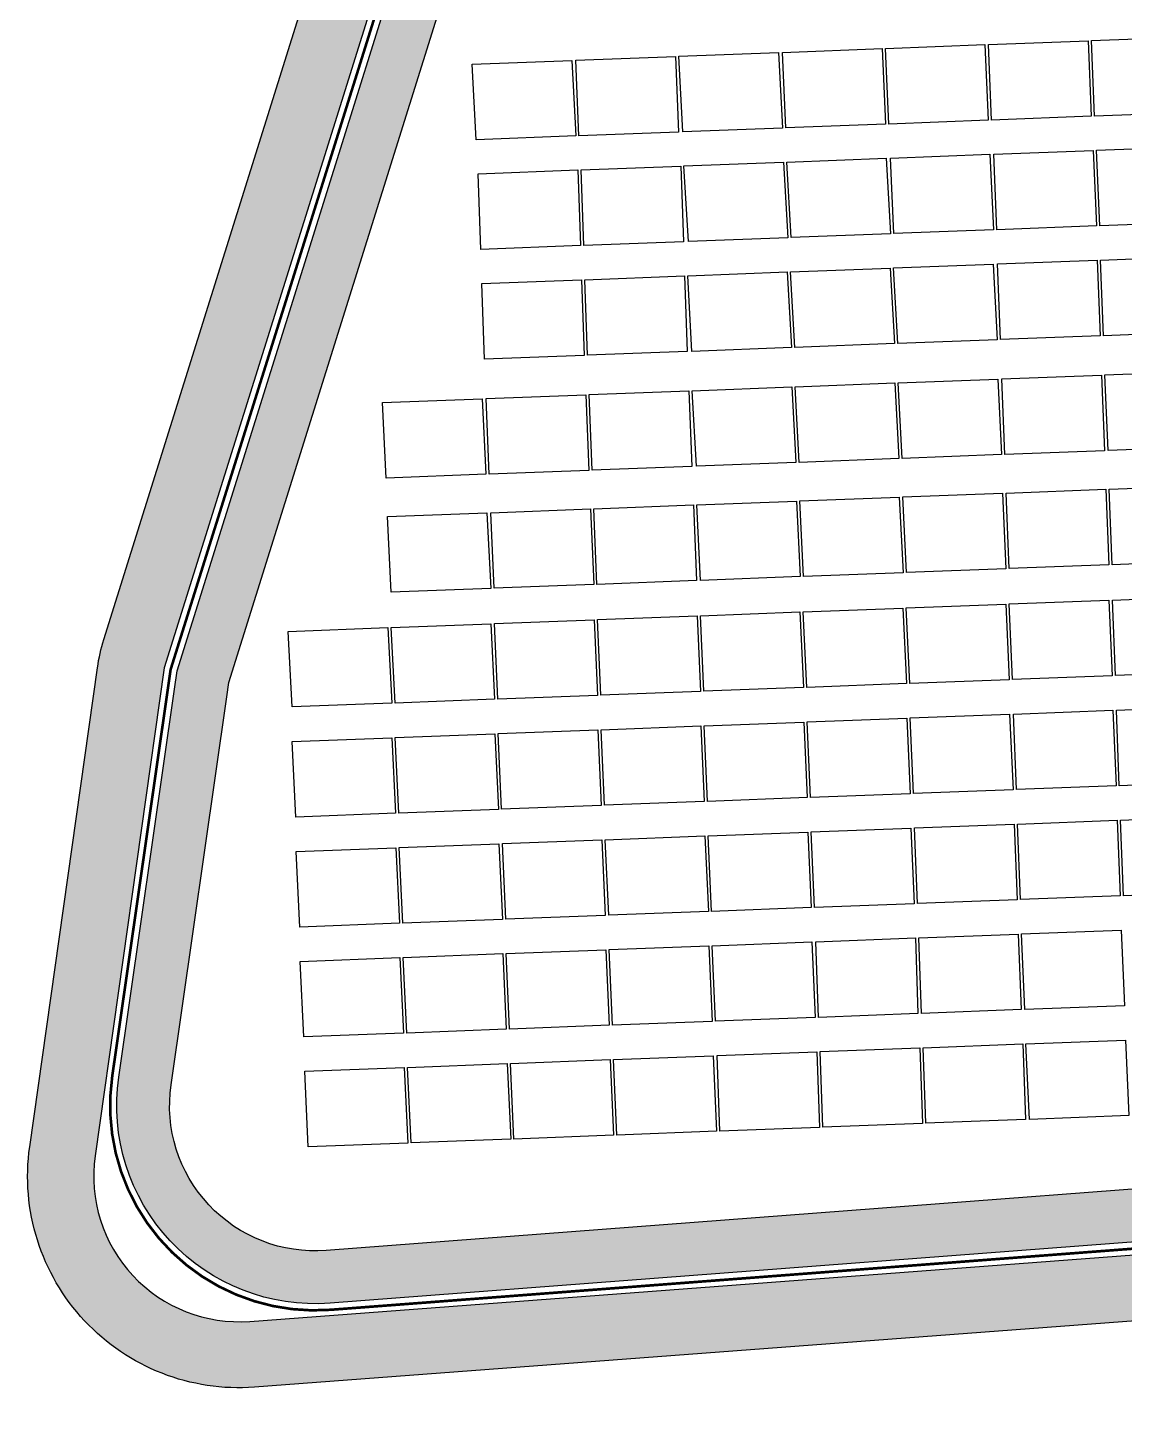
# Model space of a CAD drawing. Header units: metres. Extents: x 1956498 to 1957612, y 2277909 to 2278547.
# Drawn here: x 1956971.6 to 1957054.6, y 2278034.1 to 2278138.3 of the extents above; entities that cross this region are included whole.
import ezdxf

# ---------------------------------------------------------------- set-up
doc = ezdxf.new("R2010")
doc.units = ezdxf.units.M
for name, color, linetype in [('PVcase PV Modules (full frames)', 142, 'Continuous'), ('UBS-100-Circulation intérieure lourde', 252, 'Continuous'), ('UBS-100-Circulation intérieure légère', 254, 'Continuous'), ('UBS-100-Clôture', 30, 'LIMITE1')]:
    doc.layers.add(name, color=color, linetype=linetype)
doc.layers.add('UBS-100-Piste DFCI à créer', color=7, linetype='Continuous', true_color=0xbb8c7c)
doc.linetypes.add('LIMITE1', pattern='A,6.35,-2.54,[133,ltypeshp.shx,S=2.54,R=0,X=-2.54,Y=0],-2.54,25.4', length=36.83)

# ---------------------------------------------------------------- blocks, each defined once
blk = doc.blocks.new('3P6@20DEG F FX ID1 PVBlock')
at = {"color": 0, "transparency": 33554687}
blk.add_polyline3d([(0, 0, 2.083586713139974), (7.539539347030692, 0.2870042413902952, 2.083586713139975), (7.757297679336461, -5.433460050740019, 1.675326544159361e-15), (0.2177583323057694, -5.720464292130313, 0)], close=True, dxfattribs=at)

msp = doc.modelspace()

# ---------------------------------------------------------------- hatches: boundary and pattern name
at = {"layer": 'UBS-100-Circulation intérieure légère', "transparency": 33554687}
h = msp.add_hatch(color=256, dxfattribs=at)
h.dxf.hatch_style = 1
edge = h.paths.add_edge_path()
edge.add_line((1957009.140814484, 2278469.0965308), (1957100.752730792, 2278472.55814926))
edge.add_line((1957100.752730792, 2278472.55814926), (1957100.904591382, 2278468.555866702))
edge.add_line((1957100.904591382, 2278468.555866702), (1957009.292479329, 2278465.099407112))
edge.add_arc((1957009.712610426, 2278454.105006538), 11.00242491938409, 92.18838961814875, 193.5725372106233)
edge.add_line((1956999.017443666, 2278451.522999162), (1956999.403540989, 2278449.925636051))
edge.add_arc((1956977.639342503, 2278444.844649352), 22.34942418924055, -7.742882626904816, 13.140697442362807, ccw=False)
edge.add_line((1956999.784998972, 2278441.833559655), (1956997.865452077, 2278419.683237935))
edge.add_arc((1957008.824378524, 2278418.733537363), 11.00000000146715, 175.0471216120663, 257.5997749886142)
edge.add_line((1957006.462247734, 2278407.990151576), (1957066.733719495, 2278394.738360949))
edge.add_arc((1957069.095850283, 2278405.481746736), 11.00000000050275, 257.5997749999379, 285.8110693357221)
edge.add_line((1957072.092977812, 2278394.897927643), (1957097.432649165, 2278402.073619699))
edge.add_arc((1957101.519641249, 2278387.641139119), 14.99999999985992, 65.38989678651018, 105.8110693367926, ccw=False)
edge.add_line((1957107.766257979, 2278401.278579473), (1957119.808240695, 2278395.762760615))
edge.add_arc((1957124.389092964, 2278405.763550207), 10.99999999854976, 245.3898967844905, 291.8714186691579)
edge.add_line((1957128.486866818, 2278395.555306019), (1957129.058922421, 2278380.478792997))
edge.add_arc((1957118.066832318, 2278380.061713815), 10.99999999445226, 2.172964221259526, 65.38989679717405)
edge.add_line((1957122.647684582, 2278390.062503404), (1957106.100493518, 2278397.641928712))
edge.add_arc((1957101.519641249, 2278387.641139119), 10.9999999996701, 65.38989678430556, 105.8110693382107)
edge.add_line((1957098.52251372, 2278398.224958211), (1957073.183060615, 2278391.049327958))
edge.add_arc((1957069.09606853, 2278405.481808538), 15.00000000012792, 257.5975523878646, 285.8110693393596, ccw=False)
edge.add_line((1957065.87441279, 2278390.831861975), (1957008.922665604, 2278403.35364035))
edge.add_arc((1957006.560534817, 2278392.610254563), 11.00000000070729, 77.59977500874994, 175.0467408643867)
edge.add_line((1956995.601614683, 2278393.560027961), (1956993.872123737, 2278373.602828177))
edge.add_line((1956993.872123737, 2278373.602828177), (1956994.559008514, 2278354.323962221))
edge.add_line((1956994.559008514, 2278354.323962221), (1956995.38164293, 2278335.215318548))
edge.add_arc((1956980.395523656, 2278334.570160383), 14.99999999840796, -9.913735987439225, 2.465083091636984, ccw=False)
edge.add_line((1956995.171544853, 2278331.987681428), (1956992.467174754, 2278316.514242688))
edge.add_line((1956992.467174754, 2278316.514242688), (1956992.345985938, 2278315.152147539))
edge.add_line((1956992.345985938, 2278315.152147539), (1956992.410015643, 2278314.24120583))
edge.add_line((1956992.410015643, 2278314.24120583), (1956999.710558424, 2278260.72054602))
edge.add_line((1956999.710558424, 2278260.72054602), (1957010.516396079, 2278220.870512225))
edge.add_line((1957010.516396079, 2278220.870512225), (1957015.654001664, 2278190.583618385))
edge.add_line((1957015.654001664, 2278190.583618385), (1957016.11001165, 2278187.602036594))
edge.add_line((1957016.11001165, 2278187.602036594), (1957016.157060982, 2278184.312875787))
edge.add_line((1957016.157060982, 2278184.312875787), (1957015.871820078, 2278181.969341626))
edge.add_line((1957015.871820078, 2278181.969341626), (1957015.275771718, 2278179.525635305))
edge.add_line((1957015.275771718, 2278179.525635305), (1956986.858692748, 2278088.692931778))
edge.add_line((1956986.858692748, 2278088.692931778), (1956986.704524562, 2278087.619298521))
edge.add_line((1956986.704524562, 2278087.619298521), (1956982.488441542, 2278058.258332317))
edge.add_arc((1956993.376758619, 2278056.69482625), 10.99999999809166, 171.8284807570755, 274.3519488136551)
edge.add_line((1956994.211469655, 2278045.726542089), (1957102.959023373, 2278054.002852864))
edge.add_line((1957102.959023373, 2278054.002852864), (1957109.364676943, 2278054.240904152))
edge.add_line((1957109.364676943, 2278054.240904152), (1957109.513162946, 2278050.243554987))
edge.add_line((1957109.513162946, 2278050.243554987), (1957103.194816474, 2278050.008852945))
edge.add_line((1957103.194816474, 2278050.008852945), (1956994.515000941, 2278041.738075119))
edge.add_arc((1956993.37675862, 2278056.694826251), 15.00000000017489, 171.8284807642732, 274.351948808145, ccw=False)
edge.add_line((1956978.529053513, 2278058.826879977), (1956982.745136533, 2278088.187846181))
edge.add_line((1956982.745136533, 2278088.187846181), (1956982.945053033, 2278089.580072467))
edge.add_line((1956982.945053033, 2278089.580072467), (1957011.420023374, 2278180.597820694))
edge.add_line((1957011.420023374, 2278180.597820694), (1957011.929700279, 2278182.687417373))
edge.add_line((1957011.929700279, 2278182.687417373), (1957012.153590376, 2278184.526894393))
edge.add_line((1957012.153590376, 2278184.526894393), (1957012.114359254, 2278187.269493697))
edge.add_line((1957012.114359254, 2278187.269493697), (1957011.704897605, 2278189.946723219))
edge.add_line((1957011.704897605, 2278189.946723219), (1957006.605123802, 2278220.010593489))
edge.add_line((1957006.605123802, 2278220.010593489), (1956995.782239832, 2278259.923491102))
edge.add_line((1956995.782239832, 2278259.923491102), (1956988.429034273, 2278313.830224476))
edge.add_line((1956988.429034273, 2278313.830224476), (1956988.333498855, 2278315.18939359))
edge.add_line((1956988.333498855, 2278315.18939359), (1956988.497862088, 2278317.036745262))
edge.add_line((1956988.497862088, 2278317.036745262), (1956991.231272533, 2278332.676342482))
edge.add_arc((1956980.395523655, 2278334.570160383), 10.99999999929953, 350.086264010852, 362.4650830900822)
edge.add_line((1956991.385344457, 2278335.04327637), (1956989.7690816, 2278372.586795583))
edge.add_line((1956989.7690816, 2278372.586795583), (1956991.042051952, 2278387.276042584))
edge.add_line((1956991.042051952, 2278387.276042584), (1956991.387919464, 2278391.267127924))
edge.add_line((1956991.387919464, 2278391.267127924), (1956995.808759287, 2278442.280734025))
edge.add_arc((1956977.639342503, 2278444.844649352), 18.34942418945464, 351.9679339555115, 373.0957217277939)
edge.add_line((1956995.511551173, 2278449.00223583), (1956995.129432643, 2278450.583121355))
edge.add_arc((1957009.709557656, 2278454.107316967), 15.00000000320859, 92.17295975783168, 193.5884617316885, ccw=False)
at = {"layer": 'UBS-100-Piste DFCI à créer', "true_color": 0xd0aea3, "transparency": 33554687}
h = msp.add_hatch(color=253, dxfattribs=at)
h.dxf.hatch_style = 1
edge = h.paths.add_edge_path()
edge.add_line((1957002.742879891, 2278172.957212501), (1957007.514803001, 2278171.464312803))
edge.add_line((1957007.514803001, 2278171.464312803), (1956994.741091575, 2278130.634263175))
edge.add_line((1956994.741091575, 2278130.634263175), (1956981.96738015, 2278089.804213547))
edge.add_line((1956981.96738015, 2278089.804213547), (1956976.738927832, 2278052.878287616))
edge.add_arc((1956987.630291469, 2278051.336146857), 11.000000000315, 171.9408920979076, 274.2221247674091)
edge.add_line((1956988.440147821, 2278040.365999516), (1957103.548968189, 2278049.021313552))
edge.add_line((1957103.548968189, 2278049.021313552), (1957439.762946586, 2278061.521412099))
edge.add_line((1957439.762946586, 2278061.521412099), (1957511.343734995, 2278067.083655455))
edge.add_arc((1957510.400897047, 2278078.208169628), 11.16439693737764, 274.8444222991162, 375.9110336886252)
edge.add_line((1957521.137569574, 2278081.268826753), (1957529.147825882, 2278054.093964794))
edge.add_arc((1957517.767703577, 2278050.647004452), 11.89069885515031, 16.8511976608964, 92.17295973844435)
edge.add_line((1957517.316853329, 2278062.529152966), (1957440.172183745, 2278056.538187749))
edge.add_line((1957440.172183745, 2278056.538187749), (1957309.187301339, 2278051.6654059))
edge.add_arc((1957309.489523401, 2278040.770843527), 10.8987534825104, 91.5890136993763, 149.8319338777712)
edge.add_arc((1957287.37169718, 2278055.875037736), 15.93272053398499, 272.2940989087583, 322.8259736072344, ccw=False)
edge.add_line((1957288.009466168, 2278039.955086909), (1957261.961963983, 2278038.987329927))
edge.add_arc((1957261.354747903, 2278054.97452217), 15.99871954855982, 221.5402194500931, 272.17512887418656, ccw=False)
edge.add_arc((1957240.580746937, 2278038.611035757), 10.51346605539082, 33.18188434550482, 95.97257528383633)
edge.add_line((1957239.486795332, 2278049.067432765), (1957178.313891062, 2278046.76679728))
edge.add_arc((1957178.730969387, 2278035.774707135), 11.00000000350838, 92.1729597509983, 149.5385654883517)
edge.add_arc((1957156.519633312, 2278051.044326588), 16.00000000531966, 272.17295974330807, 322.71231631401565, ccw=False)
edge.add_line((1957157.126292692, 2278035.055831831), (1957130.243859425, 2278034.081887353))
edge.add_arc((1957130.537646245, 2278050.079189923), 16.00000000653176, 221.542388606718, 268.94789432100947, ccw=False)
edge.add_arc((1957109.520381353, 2278033.203784595), 11.00000000352432, 34.71613944501983, 91.82691769486547)
edge.add_line((1957109.169697765, 2278044.198193224), (1957103.747301871, 2278044.025237559))
edge.add_line((1957103.747301871, 2278044.025237559), (1956988.808264344, 2278035.379568906))
edge.add_arc((1956987.630291469, 2278051.336146857), 16.00000000009428, 171.9408921009109, 274.22212476719955, ccw=False)
edge.add_line((1956971.788307997, 2278053.579260688), (1956976.919696951, 2278089.81967696))
edge.add_arc((1956990.286370421, 2278087.927049683), 13.49999991292866, 162.6276688717726, 171.9408921280957, ccw=False)
edge.add_line((1956977.402178027, 2278091.95787888), (1957002.742879891, 2278172.957212501))

# ---------------------------------------------------------------- linework, layer by layer
at = {"layer": 'UBS-100-Circulation intérieure lourde', "transparency": 33554687}
for points in [[(1957140.983981809, 2278066.172830197), (1957129.991559715, 2278065.764500504, 0.2267913403573563), (1957118.553392074, 2278059.75997376, -0.2565544337949046), (1957109.364676944, 2278054.240904151), (1957102.959023373, 2278054.002852863), (1956994.211469656, 2278045.726542088, -0.4797822922093683), (1956982.488441542, 2278058.258332316), (1956986.704524562, 2278087.61929852), (1956986.858692749, 2278088.692931777), (1957015.275771718, 2278179.525635304), (1957015.871820079, 2278181.969341625), (1957016.157060982, 2278184.312875786), (1957016.11001165, 2278187.602036593), (1957015.654001664, 2278190.583618384), (1957010.516396079, 2278220.870512224), (1956999.710558425, 2278260.720546019)], [(1957272.333308326, 2278056.291691276), (1957145.539253832, 2278051.5817844), (1957145.575410645, 2278050.577951289), (1957141.57784469, 2278050.438430267), (1957141.542000643, 2278051.433301962), (1957103.194816474, 2278050.008852944), (1956994.515000942, 2278041.738075119, -0.4797822922227997), (1956978.529053514, 2278058.826879976), (1956982.745136533, 2278088.18784618), (1956982.945053033, 2278089.580072466), (1957011.420023375, 2278180.597820693), (1957011.92970028, 2278182.687417372), (1957012.153590376, 2278184.526894392), (1957012.114359254, 2278187.269493696), (1957011.704897605, 2278189.946723218), (1957006.605123802, 2278220.010593488), (1956995.782239832, 2278259.923491101)]]:
    msp.add_lwpolyline(points, format="xyb", dxfattribs=at)
at = {"layer": 'UBS-100-Clôture', "color": 30, "ltscale": 0.1, "true_color": 0xf26722, "transparency": 33554687, "const_width": 0.2}
msp.add_lwpolyline([(1957439.487520062, 2278062.000476466), (1957103.223067513, 2278049.509557521), (1956994.552942352, 2278041.239516748, -0.4797822922649824), (1956978.03413001, 2278058.897948434), (1956982.25021303, 2278088.258914637), (1956982.455848069, 2278089.690965052), (1957010.938054832, 2278180.731843866), (1957011.436935305, 2278182.77717684), (1957011.65315655, 2278184.553646718), (1957011.614902705, 2278187.227925835), (1957011.211259598, 2278189.867111322), (1957006.116214767, 2278219.903103646), (1956995.291200008, 2278259.823859237), (1956987.931411603, 2278313.778851806), (1956987.83193797, 2278315.194049346), (1956988.001698005, 2278317.102058083), (1956990.934783313, 2278333.884123473), (1956989.268150222, 2278372.59767257), (1956995.311794538, 2278442.337383319, 0.0926086129041099), (1956995.025024893, 2278448.886924914, -0.5028292672204173), (1957009.121856379, 2278469.59617126), (1957280.326818241, 2278479.867117417, -0.4142135623949106)], format="xyb", dxfattribs=at)
at = {"layer": 'UBS-100-Piste DFCI à créer', "color": 253, "true_color": 0xd0aea3, "transparency": 33554687}
msp.add_lwpolyline([(1957288.009466168, 2278039.955086909), (1957261.961963983, 2278038.987329927, -0.2246029281044486), (1957249.379859871, 2278044.365041324, 0.2810434958899822), (1957239.486795332, 2278049.067432765), (1957178.313891062, 2278046.76679728, 0.2556664854803262), (1957169.249292931, 2278041.351248327, -0.2241650085645483), (1957157.126292692, 2278035.055831831), (1957130.243859425, 2278034.081887353, -0.2098468825983479), (1957118.562201507, 2278039.468406562, 0.2544822475780965), (1957109.169697765, 2278044.198193224), (1957103.747301871, 2278044.025237559), (1956988.808264344, 2278035.379568906, -0.4784826988432581), (1956971.788307997, 2278053.579260688), (1956976.919696951, 2278089.81967696, -0.04065898542772624), (1956977.402178027, 2278091.95787888), (1957002.742879891, 2278172.957212501), (1957007.514803001, 2278171.464312803), (1956994.741091575, 2278130.634263175), (1956981.96738015, 2278089.804213547), (1956976.738927832, 2278052.878287616, 0.478482698846738), (1956988.440147821, 2278040.365999516), (1957103.548968189, 2278049.021313552), (1957439.762946586, 2278061.521412099)], format="xyb", dxfattribs=at)

# ---------------------------------------------------------------- block references
at = {"layer": 'PVcase PV Modules (full frames)', "color": 144, "true_color": 0x007ca5, "transparency": 33554687, "extrusion": (-0.01753829050494806, -0.0006676221888327451, 0.999845969460685), "rotation": 87.82000000000001}
msp.add_blockref('3P6@20DEG F FX ID1 PVBlock', (-2202044.169965349, 2041974.453646647, -35228.20056710271), dxfattribs=at)
at = {"layer": 'PVcase PV Modules (full frames)', "color": 144, "true_color": 0x007ca5, "transparency": 33554687, "extrusion": (-0.008791088339507374, -0.000334646392006569, 0.9999613016400181), "rotation": 359.9999157189659}
msp.add_blockref('3P6@20DEG F FX ID1 PVBlock', (1956974.154115849, 2278131.287430629, -17350.90454253187), dxfattribs=at)
at = {"layer": 'PVcase PV Modules (full frames)', "color": 144, "true_color": 0x007ca5, "transparency": 33554687, "extrusion": (-0.009190311988268262, -0.0003498434584563659, 0.9999577069932072), "rotation": 359.9999078901956}
msp.add_blockref('3P6@20DEG F FX ID1 PVBlock', (1956975.16554764, 2278131.046685211, -18166.82926199737), dxfattribs=at)
at = {"layer": 'PVcase PV Modules (full frames)', "color": 144, "true_color": 0x007ca5, "transparency": 33554687, "extrusion": (-0.03414919785247303, -0.001299942101581584, 0.9994159006322471), "rotation": 87.82000000000001}
msp.add_blockref('3P6@20DEG F FX ID1 PVBlock', (-2202044.16996535, 2041075.118278975, -69176.83392527043), dxfattribs=at)
at = {"layer": 'PVcase PV Modules (full frames)', "color": 144, "true_color": 0x007ca5, "transparency": 33554687, "extrusion": (-0.007050032013826123, -0.000268370386673867, 0.9999751122032686), "rotation": 359.9999457969484}
msp.add_blockref('3P6@20DEG F FX ID1 PVBlock', (1956968.840724928, 2278132.158029413, -13793.01555582611), dxfattribs=at)
at = {"layer": 'PVcase PV Modules (full frames)', "color": 144, "true_color": 0x007ca5, "transparency": 33554687, "extrusion": (-0.04246324435183096, -0.001616429157169616, 0.999096722062432), "rotation": 87.82000000000001}
msp.add_blockref('3P6@20DEG F FX ID1 PVBlock', (-2202044.16996535, 2040444.05389552, -86168.99950403454), dxfattribs=at)
at = {"layer": 'PVcase PV Modules (full frames)', "color": 144, "true_color": 0x007ca5, "transparency": 33554687, "extrusion": (-0.0157714716817875, -0.0006003654941362716, 0.9998754423638296), "rotation": 87.82000000000001}
msp.add_blockref('3P6@20DEG F FX ID1 PVBlock', (-2202044.169965351, 2042025.757807597, -31617.23411720803), dxfattribs=at)
at = {"layer": 'PVcase PV Modules (full frames)', "color": 144, "true_color": 0x007ca5, "transparency": 33554687, "extrusion": (-0.02539502845790734, -0.0009667010863889301, 0.9996770268534891), "rotation": 87.82000000000001}
msp.add_blockref('3P6@20DEG F FX ID1 PVBlock', (-2202035.867161949, 2041634.340740024, -51285.94106156328), dxfattribs=at)
at = {"layer": 'PVcase PV Modules (full frames)', "color": 144, "true_color": 0x007ca5, "transparency": 33554687, "extrusion": (-0.01060861125628548, -0.0004038332165497439, 0.9999436455550614), "rotation": 359.999877265832}
msp.add_blockref('3P6@20DEG F FX ID1 PVBlock', (1956941.163030603, 2278120.351238636, -21065.81314285069), dxfattribs=at)
at = {"layer": 'PVcase PV Modules (full frames)', "color": 144, "true_color": 0x007ca5, "transparency": 33554687, "extrusion": (-0.01001955551297589, -0.0003814098974365215, 0.9999497302533825), "rotation": 359.9998905176782}
msp.add_blockref('3P6@20DEG F FX ID1 PVBlock', (1956960.480499132, 2278121.559225016, -19861.91328668147), dxfattribs=at)
at = {"layer": 'PVcase PV Modules (full frames)', "color": 144, "true_color": 0x007ca5, "transparency": 33554687, "extrusion": (0.004846600139337593, 0.0001844933400155942, 0.9999882381454778), "rotation": 359.9999743838957}
msp.add_blockref('3P6@20DEG F FX ID1 PVBlock', (1956979.74736749, 2278125.284056239, 10519.85291119941), dxfattribs=at)
at = {"layer": 'PVcase PV Modules (full frames)', "color": 144, "true_color": 0x007ca5, "transparency": 33554687, "extrusion": (0.004846600139322543, 0.0001844933400150213, 0.9999882381454779), "rotation": 359.9999743838957}
msp.add_blockref('3P6@20DEG F FX ID1 PVBlock', (1956987.536728972, 2278125.580566858, 10519.85291116862), dxfattribs=at)
at = {"layer": 'PVcase PV Modules (full frames)', "color": 144, "true_color": 0x007ca5, "transparency": 33554687, "extrusion": (-0.05622569427727159, -0.002140318126868886, 0.9984157903105072), "rotation": 87.82000000000001}
msp.add_blockref('3P6@20DEG F FX ID1 PVBlock', (-2202035.867161948, 2039061.945142646, -114297.1093255296), dxfattribs=at)
at = {"layer": 'PVcase PV Modules (full frames)', "color": 144, "true_color": 0x007ca5, "transparency": 33554687, "extrusion": (-0.0548896938277768, -0.002089461200755044, 0.9984902381412567), "rotation": 87.82000000000001}
msp.add_blockref('3P6@20DEG F FX ID1 PVBlock', (-2202035.867161948, 2039220.960706788, -111566.6141639264), dxfattribs=at)
at = {"layer": 'PVcase PV Modules (full frames)', "color": 144, "true_color": 0x007ca5, "transparency": 33554687, "extrusion": (-0.04723632420136335, -0.001798123833496208, 0.9988821233892531), "rotation": 87.82000000000001}
msp.add_blockref('3P6@20DEG F FX ID1 PVBlock', (-2202027.552158946, 2040024.327792692, -95925.1808252182), dxfattribs=at)
at = {"layer": 'PVcase PV Modules (full frames)', "color": 144, "true_color": 0x007ca5, "transparency": 33554687, "extrusion": (-0.007541945194372557, -0.0002870958236951908, 0.999971517913722), "rotation": 359.9999379689565}
msp.add_blockref('3P6@20DEG F FX ID1 PVBlock', (1956994.019710449, 2278116.207420529, -14798.52198992043), dxfattribs=at)
at = {"layer": 'PVcase PV Modules (full frames)', "color": 144, "true_color": 0x007ca5, "transparency": 33554687, "extrusion": (-0.003483039786831634, -0.0001325873035128494, 0.9999939254087749), "rotation": 359.9999867701679}
msp.add_blockref('3P6@20DEG F FX ID1 PVBlock', (1957043.099931235, 2278119.816439255, -6503.029862231557), dxfattribs=at)
at = {"layer": 'PVcase PV Modules (full frames)', "color": 144, "true_color": 0x007ca5, "transparency": 33554687, "extrusion": (0.00900162394072173, 0.0003426607557138123, 0.9999594258518875), "rotation": 359.9999116336927}
msp.add_blockref('3P6@20DEG F FX ID1 PVBlock', (1956921.166714186, 2278112.494905588, 19011.18394411612), dxfattribs=at)
at = {"layer": 'PVcase PV Modules (full frames)', "color": 144, "true_color": 0x007ca5, "transparency": 33554687, "extrusion": (0.002710085716101286, 0.0001031636097712852, 0.9999963223895781), "rotation": 359.9999919905445}
msp.add_blockref('3P6@20DEG F FX ID1 PVBlock', (1957004.936547465, 2278118.549909163, 6152.976515638684), dxfattribs=at)
at = {"layer": 'PVcase PV Modules (full frames)', "color": 144, "true_color": 0x007ca5, "transparency": 33554687, "extrusion": (-0.04989836449815997, -0.001899458519975881, 0.9987524945038886), "rotation": 87.82000000000001}
msp.add_blockref('3P6@20DEG F FX ID1 PVBlock', (-2202027.552158946, 2039745.624839394, -101365.8741156695), dxfattribs=at)
at = {"layer": 'PVcase PV Modules (full frames)', "color": 144, "true_color": 0x007ca5, "transparency": 33554687, "extrusion": (-0.05595775071309553, -0.002130118440146374, 0.9984308652733859), "rotation": 87.82000000000001}
msp.add_blockref('3P6@20DEG F FX ID1 PVBlock', (-2202027.552158945, 2039100.306149096, -113749.9385854393), dxfattribs=at)
at = {"layer": 'PVcase PV Modules (full frames)', "color": 144, "true_color": 0x007ca5, "transparency": 33554687, "extrusion": (-0.003999652289613464, -0.0001522529584857933, 0.9999919897682177), "rotation": 359.9999825545427}
msp.add_blockref('3P6@20DEG F FX ID1 PVBlock', (1957032.174925726, 2278110.543613452, -7559.167367694113), dxfattribs=at)
at = {"layer": 'PVcase PV Modules (full frames)', "color": 144, "true_color": 0x007ca5, "transparency": 33554687, "extrusion": (-0.01023728022968472, -0.0003896979259585221, 0.9999475217375287), "rotation": 359.9998857077582}
msp.add_blockref('3P6@20DEG F FX ID1 PVBlock', (1956956.914418495, 2278104.224316298, -20307.48896334396), dxfattribs=at)
at = {"layer": 'PVcase PV Modules (full frames)', "color": 144, "true_color": 0x007ca5, "transparency": 33554687, "extrusion": (-0.008041263281257061, -0.0003061031399439188, 0.9999676216686765), "rotation": 359.9999294833367}
msp.add_blockref('3P6@20DEG F FX ID1 PVBlock', (1956955.813067865, 2278105.743816257, -15820.0227273217), dxfattribs=at)
at = {"layer": 'PVcase PV Modules (full frames)', "color": 144, "true_color": 0x007ca5, "transparency": 33554687, "extrusion": (-0.04732042608652066, -0.001801325301999529, 0.9988781369627361), "rotation": 87.82000000000001}
msp.add_blockref('3P6@20DEG F FX ID1 PVBlock', (-2202018.85188129, 2040000.635200003, -96097.16015091976), dxfattribs=at)
at = {"layer": 'PVcase PV Modules (full frames)', "color": 144, "true_color": 0x007ca5, "transparency": 33554687, "extrusion": (-0.03669887397988278, -0.001396999471940208, 0.9993253929732218), "rotation": 87.82000000000001}
msp.add_blockref('3P6@20DEG F FX ID1 PVBlock', (-2202018.851881288, 2040915.315225406, -74389.08994725299), dxfattribs=at)
at = {"layer": 'PVcase PV Modules (full frames)', "color": 144, "true_color": 0x007ca5, "transparency": 33554687, "extrusion": (-0.03523448639003954, -0.001341255290501611, 0.9993781726669219), "rotation": 87.82000000000001}
msp.add_blockref('3P6@20DEG F FX ID1 PVBlock', (-2202018.85188129, 2041030.000075131, -71396.20464181615), dxfattribs=at)
at = {"layer": 'PVcase PV Modules (full frames)', "color": 144, "true_color": 0x007ca5, "transparency": 33554687, "extrusion": (-0.02872230086717893, -0.001093358863445023, 0.9995868316456009), "rotation": 87.82000000000001}
msp.add_blockref('3P6@20DEG F FX ID1 PVBlock', (-2202018.851881289, 2041413.065675254, -58086.5668672403), dxfattribs=at)
at = {"layer": 'PVcase PV Modules (full frames)', "color": 144, "true_color": 0x007ca5, "transparency": 33554687, "extrusion": (-0.0004524019743783921, -1.722138176930899e-05, 0.9999998975179335), "rotation": 359.9999997768047}
msp.add_blockref('3P6@20DEG F FX ID1 PVBlock', (1957006.419719631, 2278110.177523194, -310.3914222319185), dxfattribs=at)
at = {"layer": 'PVcase PV Modules (full frames)', "color": 144, "true_color": 0x007ca5, "transparency": 33554687, "extrusion": (-0.009771627272783258, -0.0003719721250182715, 0.9999521873255641), "rotation": 359.9998958689283}
msp.add_blockref('3P6@20DEG F FX ID1 PVBlock', (1956966.061948713, 2278096.286275389, -19356.03908419916), dxfattribs=at)
at = {"layer": 'PVcase PV Modules (full frames)', "color": 144, "true_color": 0x007ca5, "transparency": 33554687, "extrusion": (-0.03081392205739122, -0.001172979663250141, 0.9995244500892165), "rotation": 87.82000000000001}
msp.add_blockref('3P6@20DEG F FX ID1 PVBlock', (-2202010.209464139, 2041310.417708634, -62361.80422158831), dxfattribs=at)
at = {"layer": 'PVcase PV Modules (full frames)', "color": 144, "true_color": 0x007ca5, "transparency": 33554687, "extrusion": (-0.0333865656637451, -0.001270911326263477, 0.9994417051622276), "rotation": 87.82000000000001}
msp.add_blockref('3P6@20DEG F FX ID1 PVBlock', (-2202010.209464138, 2041150.812548533, -67619.69381218946), dxfattribs=at)
at = {"layer": 'PVcase PV Modules (full frames)', "color": 144, "true_color": 0x007ca5, "transparency": 33554687, "extrusion": (-0.02669313428443895, -0.00101611549499398, 0.9996431583777152), "rotation": 87.82000000000001}
msp.add_blockref('3P6@20DEG F FX ID1 PVBlock', (-2202010.209464138, 2041565.913841112, -53939.81991924316), dxfattribs=at)
at = {"layer": 'PVcase PV Modules (full frames)', "color": 144, "true_color": 0x007ca5, "transparency": 33554687, "extrusion": (-0.01062244131361051, -0.0004043596790998092, 0.9999434985206859), "rotation": 359.9998769456063}
msp.add_blockref('3P6@20DEG F FX ID1 PVBlock', (1956941.815955344, 2278094.688391061, -21094.9149967535), dxfattribs=at)
at = {"layer": 'PVcase PV Modules (full frames)', "color": 144, "true_color": 0x007ca5, "transparency": 33554687, "extrusion": (-0.03242232748716942, -0.001234206106799816, 0.9994734961046244), "rotation": 87.82000000000001}
msp.add_blockref('3P6@20DEG F FX ID1 PVBlock', (-2202010.209464138, 2041183.915165408, -65648.66501494951), dxfattribs=at)
at = {"layer": 'PVcase PV Modules (full frames)', "color": 144, "true_color": 0x007ca5, "transparency": 33554687, "extrusion": (-0.01489776396448779, -0.0005671064568054025, 0.999888861333661), "rotation": 359.9997579514296}
msp.add_blockref('3P6@20DEG F FX ID1 PVBlock', (1956798.674370624, 2278084.995748507, -29833.00373778505), dxfattribs=at)
at = {"layer": 'PVcase PV Modules (full frames)', "color": 144, "true_color": 0x007ca5, "transparency": 33554687, "extrusion": (-0.007649941869107826, -0.000291206884368583, 0.9999706963646235), "rotation": 359.9999361797073}
msp.add_blockref('3P6@20DEG F FX ID1 PVBlock', (1956961.933287623, 2278097.566960486, -15020.33503575841), dxfattribs=at)
at = {"layer": 'PVcase PV Modules (full frames)', "color": 144, "true_color": 0x007ca5, "transparency": 33554687, "extrusion": (-0.007543990860787556, -0.0002871736951553095, 0.9999715024605257), "rotation": 359.999937935301}
msp.add_blockref('3P6@20DEG F FX ID1 PVBlock', (1957002.68351007, 2278090.779671228, -14803.64212228942), dxfattribs=at)
at = {"layer": 'PVcase PV Modules (full frames)', "color": 144, "true_color": 0x007ca5, "transparency": 33554687, "extrusion": (-0.0223265827037718, -0.0008498959467937938, 0.9997503695331407), "rotation": 87.82000000000001}
msp.add_blockref('3P6@20DEG F FX ID1 PVBlock', (-2202001.814458517, 2041774.307597633, -45015.95991702813), dxfattribs=at)
at = {"layer": 'PVcase PV Modules (full frames)', "color": 144, "true_color": 0x007ca5, "transparency": 33554687, "extrusion": (-0.02041551012117452, -0.0007771480093450508, 0.9997912797116525), "rotation": 87.82000000000001}
msp.add_blockref('3P6@20DEG F FX ID1 PVBlock', (-2202001.814458516, 2041864.477782377, -41110.16614751827), dxfattribs=at)
at = {"layer": 'PVcase PV Modules (full frames)', "color": 144, "true_color": 0x007ca5, "transparency": 33554687, "extrusion": (-0.01425333466358285, -0.0005425752574677744, 0.9998982688569162), "rotation": 359.9997784400495}
msp.add_blockref('3P6@20DEG F FX ID1 PVBlock', (1956855.902797652, 2278079.503677016, -28516.06250258992), dxfattribs=at)
at = {"layer": 'PVcase PV Modules (full frames)', "color": 144, "true_color": 0x007ca5, "transparency": 33554687, "extrusion": (-0.03068681459691655, -0.001168141120921564, 0.9995283662088916), "rotation": 87.82000000000001}
msp.add_blockref('3P6@20DEG F FX ID1 PVBlock', (-2202001.814458517, 2041294.867563657, -62102.07430059036), dxfattribs=at)
at = {"layer": 'PVcase PV Modules (full frames)', "color": 144, "true_color": 0x007ca5, "transparency": 33554687, "extrusion": (-0.02069207768491543, -0.0007876759819665985, 0.9997855857570807), "rotation": 87.82000000000001}
msp.add_blockref('3P6@20DEG F FX ID1 PVBlock', (-2202001.814458517, 2041821.830666069, -41675.41380604803), dxfattribs=at)
at = {"layer": 'PVcase PV Modules (full frames)', "color": 144, "true_color": 0x007ca5, "transparency": 33554687, "extrusion": (-0.01834694141249044, -0.0006984047379496453, 0.9998314367790346), "rotation": 87.82000000000001}
msp.add_blockref('3P6@20DEG F FX ID1 PVBlock', (-2202001.814458517, 2041921.824656889, -36882.55105564203), dxfattribs=at)
at = {"layer": 'PVcase PV Modules (full frames)', "color": 144, "true_color": 0x007ca5, "transparency": 33554687, "extrusion": (-0.02219923537151236, -0.0008450482733742508, 0.9997532094683846), "rotation": 87.82000000000001}
msp.add_blockref('3P6@20DEG F FX ID1 PVBlock', (-2202001.814458517, 2041772.233919973, -44755.69215161417), dxfattribs=at)
at = {"layer": 'PVcase PV Modules (full frames)', "color": 144, "true_color": 0x007ca5, "transparency": 33554687, "extrusion": (-0.03577302135073176, -0.001361755457785239, 0.9993590128504938), "rotation": 87.82000000000001}
msp.add_blockref('3P6@20DEG F FX ID1 PVBlock', (-2202001.814458517, 2040944.334565216, -72496.95264182739), dxfattribs=at)
at = {"layer": 'PVcase PV Modules (full frames)', "color": 144, "true_color": 0x007ca5, "transparency": 33554687, "extrusion": (-0.001341559017044165, -5.106852159591274e-05, 0.9999990988052989), "rotation": 359.999998037291}
msp.add_blockref('3P6@20DEG F FX ID1 PVBlock', (1957053.08924997, 2278086.503568354, -2127.755104183183), dxfattribs=at)
at = {"layer": 'PVcase PV Modules (full frames)', "color": 144, "true_color": 0x007ca5, "transparency": 33554687, "extrusion": (-0.0219460478398743, -0.0008354102978823025, 0.999758807449999), "rotation": 87.82000000000001}
msp.add_blockref('3P6@20DEG F FX ID1 PVBlock', (-2201993.48180284, 2041783.472971728, -44238.65434889222), dxfattribs=at)
at = {"layer": 'PVcase PV Modules (full frames)', "color": 144, "true_color": 0x007ca5, "transparency": 33554687, "extrusion": (-0.02203344298254802, -0.0008387371293331053, 0.9997568824020981), "rotation": 87.82000000000001}
msp.add_blockref('3P6@20DEG F FX ID1 PVBlock', (-2201993.481802842, 2041787.390421236, -44417.26930128469), dxfattribs=at)
at = {"layer": 'PVcase PV Modules (full frames)', "color": 144, "true_color": 0x007ca5, "transparency": 33554687, "extrusion": (-0.02002791029410477, -0.000762393421669217, 0.9997991306085049), "rotation": 87.82000000000001}
msp.add_blockref('3P6@20DEG F FX ID1 PVBlock', (-2201993.481802842, 2041880.236003994, -40318.42117633914), dxfattribs=at)
at = {"layer": 'PVcase PV Modules (full frames)', "color": 144, "true_color": 0x007ca5, "transparency": 33554687, "extrusion": (-0.00554699620202023, -0.0002111550008134978, 0.9999845930046625), "rotation": 359.9999664451554}
msp.add_blockref('3P6@20DEG F FX ID1 PVBlock', (1957019.53484043, 2278084.099379009, -10722.72160077774), dxfattribs=at)
at = {"layer": 'PVcase PV Modules (full frames)', "color": 144, "true_color": 0x007ca5, "transparency": 33554687, "extrusion": (-0.0250469681213117, -0.0009534516306510241, 0.9996858208046756), "rotation": 87.82000000000001}
msp.add_blockref('3P6@20DEG F FX ID1 PVBlock', (-2201993.481802841, 2041612.922671244, -50576.03985715718), dxfattribs=at)
at = {"layer": 'PVcase PV Modules (full frames)', "color": 144, "true_color": 0x007ca5, "transparency": 33554687, "extrusion": (-0.01625912051432109, -0.0006189286021464828, 0.9998676202015376), "rotation": 87.82000000000001}
msp.add_blockref('3P6@20DEG F FX ID1 PVBlock', (-2201993.481802842, 2041986.603530739, -32615.97693152308), dxfattribs=at)
at = {"layer": 'PVcase PV Modules (full frames)', "color": 144, "true_color": 0x007ca5, "transparency": 33554687, "extrusion": (-0.01625912051433615, -0.0006189286021470557, 0.9998676202015373), "rotation": 87.82000000000001}
msp.add_blockref('3P6@20DEG F FX ID1 PVBlock', (-2201993.48180284, 2041994.398563838, -32615.97693155387), dxfattribs=at)
at = {"layer": 'PVcase PV Modules (full frames)', "color": 144, "true_color": 0x007ca5, "transparency": 33554687, "extrusion": (-0.02908671903379027, -0.001107231005315112, 0.9995762786377788), "rotation": 87.82000000000001}
msp.add_blockref('3P6@20DEG F FX ID1 PVBlock', (-2201993.481802841, 2041383.894825784, -58832.21994290964), dxfattribs=at)
at = {"layer": 'PVcase PV Modules (full frames)', "color": 144, "true_color": 0x007ca5, "transparency": 33554687, "extrusion": (-0.00790886301337056, -0.0003010631187044777, 0.9999686791329188), "rotation": 359.9999317863848}
msp.add_blockref('3P6@20DEG F FX ID1 PVBlock', (1956997.996382299, 2278073.708795546, -15550.40746633743), dxfattribs=at)
at = {"layer": 'PVcase PV Modules (full frames)', "color": 144, "true_color": 0x007ca5, "transparency": 33554687, "extrusion": (-0.01953445087496799, -0.0007436091246813613, 0.9998089078791422), "rotation": 87.82000000000001}
for p in [(-2201985.153395916, 2041884.290366869, -39310.25788352139), (-2201985.153395915, 2041892.085414651, -39310.25788352139)]:
    msp.add_blockref('3P6@20DEG F FX ID1 PVBlock', p, dxfattribs=at)
at = {"layer": 'PVcase PV Modules (full frames)', "color": 144, "true_color": 0x007ca5, "transparency": 33554687, "extrusion": (0.001877236351424639, 7.145990890850652e-05, 0.9999982354370243), "rotation": 359.9999961569642}
msp.add_blockref('3P6@20DEG F FX ID1 PVBlock', (1957034.152830142, 2278077.381214278, 4450.150526880493), dxfattribs=at)
at = {"layer": 'PVcase PV Modules (full frames)', "color": 144, "true_color": 0x007ca5, "transparency": 33554687, "extrusion": (-0.001234071270348489, -4.697683405650169e-05, 0.9999992374303476), "rotation": 359.9999983392021}
msp.add_blockref('3P6@20DEG F FX ID1 PVBlock', (1957045.815636691, 2278077.903017622, -1908.630040394939), dxfattribs=at)
at = {"layer": 'PVcase PV Modules (full frames)', "color": 144, "true_color": 0x007ca5, "transparency": 33554687, "extrusion": (-0.02199585068880723, -0.0008373061204543673, 0.9997577113835814), "rotation": 87.82000000000001}
msp.add_blockref('3P6@20DEG F FX ID1 PVBlock', (-2201985.153395916, 2041757.850336216, -44340.69753491908), dxfattribs=at)
at = {"layer": 'PVcase PV Modules (full frames)', "color": 144, "true_color": 0x007ca5, "transparency": 33554687, "extrusion": (-0.01631402529140439, -0.0006210186375147179, 0.9998667245761523), "rotation": 87.82000000000001}
msp.add_blockref('3P6@20DEG F FX ID1 PVBlock', (-2201985.153395915, 2041984.792065622, -32728.53726454687), dxfattribs=at)
at = {"layer": 'PVcase PV Modules (full frames)', "color": 144, "true_color": 0x007ca5, "transparency": 33554687, "extrusion": (-0.02056717767992137, -0.0007829214698494783, 0.9997881666814499), "rotation": 87.82000000000001}
msp.add_blockref('3P6@20DEG F FX ID1 PVBlock', (-2201985.153395914, 2041834.770106779, -41420.89719037107), dxfattribs=at)
at = {"layer": 'PVcase PV Modules (full frames)', "color": 144, "true_color": 0x007ca5, "transparency": 33554687, "extrusion": (-0.02923342105554024, -0.001112815444963849, 0.9995719927724941), "rotation": 87.82000000000001}
msp.add_blockref('3P6@20DEG F FX ID1 PVBlock', (-2201985.153395915, 2041375.211610451, -59132.36636957657), dxfattribs=at)
at = {"layer": 'PVcase PV Modules (full frames)', "color": 144, "true_color": 0x007ca5, "transparency": 33554687, "extrusion": (-0.01838461333998369, -0.0006998387782104959, 0.9998307437851788), "rotation": 87.82000000000001}
msp.add_blockref('3P6@20DEG F FX ID1 PVBlock', (-2201976.835096697, 2041928.144018874, -36960.57536279278), dxfattribs=at)
at = {"layer": 'PVcase PV Modules (full frames)', "color": 144, "true_color": 0x007ca5, "transparency": 33554687, "extrusion": (0.00948808090521012, 0.0003611784934210902, 0.9999549219193994), "rotation": 359.9999018245919}
msp.add_blockref('3P6@20DEG F FX ID1 PVBlock', (1956937.343390982, 2278062.007003391, 20004.2981462471), dxfattribs=at)
at = {"layer": 'PVcase PV Modules (full frames)', "color": 144, "true_color": 0x007ca5, "transparency": 33554687, "extrusion": (0.005734500371631843, 0.0002182926374090403, 0.9999835337913381), "rotation": 359.9999641382981}
msp.add_blockref('3P6@20DEG F FX ID1 PVBlock', (1957003.35503095, 2278066.742431751, 12332.90811527403), dxfattribs=at)
at = {"layer": 'PVcase PV Modules (full frames)', "color": 144, "true_color": 0x007ca5, "transparency": 33554687, "extrusion": (-0.01019744292743891, -0.0003881814573542967, 0.9999479293807744), "rotation": 359.9998865955632}
msp.add_blockref('3P6@20DEG F FX ID1 PVBlock', (1956951.364350189, 2278061.997509426, -20228.2617622912), dxfattribs=at)
at = {"layer": 'PVcase PV Modules (full frames)', "color": 144, "true_color": 0x007ca5, "transparency": 33554687, "extrusion": (-0.02163253676640544, -0.0008234760133502076, 0.9997656501602291), "rotation": 87.82000000000001}
msp.add_blockref('3P6@20DEG F FX ID1 PVBlock', (-2201976.835096696, 2041773.812788644, -43598.5158255208), dxfattribs=at)
at = {"layer": 'PVcase PV Modules (full frames)', "color": 144, "true_color": 0x007ca5, "transparency": 33554687, "extrusion": (-0.02068416615430619, -0.0007873748173017264, 0.9997857497041044), "rotation": 87.82000000000001}
msp.add_blockref('3P6@20DEG F FX ID1 PVBlock', (-2201976.835096696, 2041822.074675006, -41660.29399446419), dxfattribs=at)
at = {"layer": 'PVcase PV Modules (full frames)', "color": 144, "true_color": 0x007ca5, "transparency": 33554687, "extrusion": (-0.02060593829034527, -0.0007843969525120786, 0.9997873674079881), "rotation": 87.82000000000001}
msp.add_blockref('3P6@20DEG F FX ID1 PVBlock', (-2201976.835096696, 2041833.125521716, -41500.4160671729), dxfattribs=at)
at = {"layer": 'PVcase PV Modules (full frames)', "color": 144, "true_color": 0x007ca5, "transparency": 33554687, "extrusion": (-0.02160994162401185, -0.0008226158942629147, 0.9997661395176861), "rotation": 87.82000000000001}
msp.add_blockref('3P6@20DEG F FX ID1 PVBlock', (-2201976.835096697, 2041767.003178964, -43552.3393292281), dxfattribs=at)
at = {"layer": 'PVcase PV Modules (full frames)', "color": 144, "true_color": 0x007ca5, "transparency": 33554687, "extrusion": (0.008371739012866388, 0.0003186832104605337, 0.9999649055976474), "rotation": 359.9999235680141}
msp.add_blockref('3P6@20DEG F FX ID1 PVBlock', (1956950.085783009, 2278054.940840694, 17722.24110583213), dxfattribs=at)
at = {"layer": 'PVcase PV Modules (full frames)', "color": 144, "true_color": 0x007ca5, "transparency": 33554687, "extrusion": (0.008371739012896505, 0.0003186832104616801, 0.9999649055976472), "rotation": 359.9999235680141}
msp.add_blockref('3P6@20DEG F FX ID1 PVBlock', (1956957.87515058, 2278055.237344627, 17722.24110589369), dxfattribs=at)
at = {"layer": 'PVcase PV Modules (full frames)', "color": 144, "true_color": 0x007ca5, "transparency": 33554687, "extrusion": (-0.001814245352968128, -6.906205900093251e-05, 0.9999983518707575), "rotation": 359.9999964105448}
msp.add_blockref('3P6@20DEG F FX ID1 PVBlock', (1957037.285214749, 2278060.858415342, -3095.418491109229), dxfattribs=at)
at = {"layer": 'PVcase PV Modules (full frames)', "color": 144, "true_color": 0x007ca5, "transparency": 33554687, "extrusion": (-0.01800881432238565, -0.0006855334066225858, 0.9998375931373306), "rotation": 87.82000000000001}
msp.add_blockref('3P6@20DEG F FX ID1 PVBlock', (-2201968.514363922, 2041965.344470543, -36193.40805942553), dxfattribs=at)
at = {"layer": 'PVcase PV Modules (full frames)', "color": 144, "true_color": 0x007ca5, "transparency": 33554687, "extrusion": (-0.02038234960392719, -0.0007758857029018293, 0.9997919572721113), "rotation": 87.82000000000001}
msp.add_blockref('3P6@20DEG F FX ID1 PVBlock', (-2201968.514363922, 2041826.780193127, -41043.75829526062), dxfattribs=at)
at = {"layer": 'PVcase PV Modules (full frames)', "color": 144, "true_color": 0x007ca5, "transparency": 33554687, "extrusion": (-0.02053810922077434, -0.0007818149339350307, 0.9997887651074324), "rotation": 87.82000000000001}
msp.add_blockref('3P6@20DEG F FX ID1 PVBlock', (-2201968.514363922, 2041828.151824244, -41362.09020456052), dxfattribs=at)
at = {"layer": 'PVcase PV Modules (full frames)', "color": 144, "true_color": 0x007ca5, "transparency": 33554687, "extrusion": (-0.01632336979619549, -0.0006213743505610054, 0.9998665718446702), "rotation": 87.82000000000001}
msp.add_blockref('3P6@20DEG F FX ID1 PVBlock', (-2201968.514363922, 2041992.264788656, -32748.23672706406), dxfattribs=at)
at = {"layer": 'PVcase PV Modules (full frames)', "color": 144, "true_color": 0x007ca5, "transparency": 33554687, "extrusion": (-0.0201229769626387, -0.0007660122816324361, 0.9997972189515959), "rotation": 87.82000000000001}
msp.add_blockref('3P6@20DEG F FX ID1 PVBlock', (-2201968.514363922, 2041829.57131949, -40513.67046153442), dxfattribs=at)

doc.saveas('drawing.dxf')
